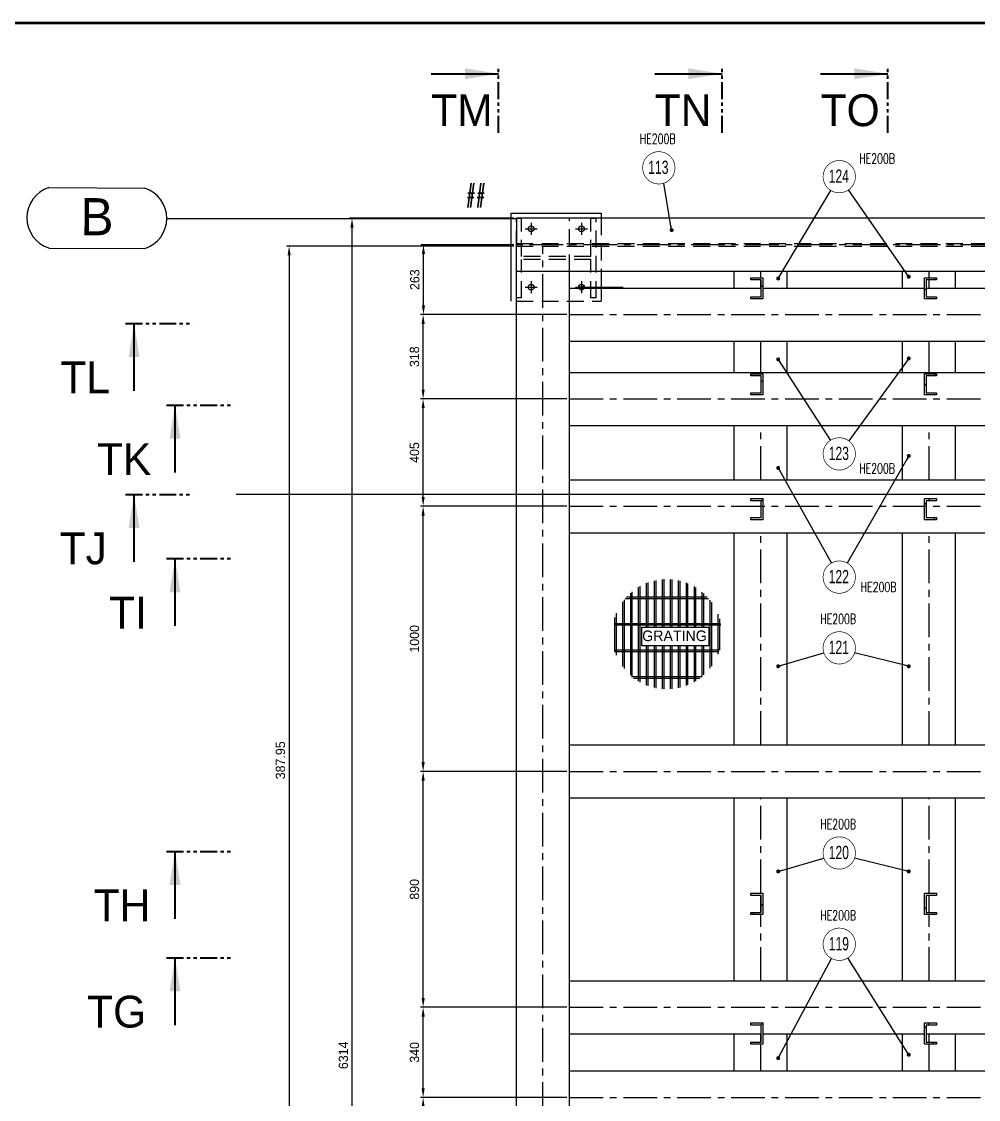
# Model space of a CAD drawing. Header units: millimetres. Extents: x 0 to 16187, y -20471 to 6290.
# Drawn here: x 7280.5 to 7641.3, y 4286.4 to 4692.9 of the extents above; entities that cross this region are included whole.
import ezdxf
from ezdxf.enums import TextEntityAlignment as Align

# ---------------------------------------------------------------- set-up
doc = ezdxf.new("R2010")
doc.units = ezdxf.units.MM
doc.header["$PDSIZE"] = -1
for name, pattern in [('CENTERX2', [20.32, 12.7, -2.54, 2.54, -2.54]), ('DASHED2', [9.525, 6.35, -3.175]), ('PHANTOM', [12.7, 6.35, -1.27, 1.27, -1.27, 1.27, -1.27])]:
    doc.linetypes.add(name, pattern=pattern)
doc.layers.add('BORDER1', color=3, linetype='Continuous')
doc.layers.add('BORDER2', color=7, linetype='Continuous')
doc.styles.add('MtXpl_txt_shx', font='txt.shx', dxfattribs={"height": 0.2})
doc.styles.add('ROMANC', font='ROMANC', dxfattribs={"height": 5})
doc.styles.add('ROMAND-1', font='ic-romand.shx')
doc.styles.add('ROMANS', font='ROMANS.shx', dxfattribs={"width": 0.8})
doc.styles.add('ROMANT', font='ROMANT', dxfattribs={"height": 4})
doc.styles.add('SLDTEXTSTYLE2', font='TXT', dxfattribs={"width": 0.686449})
doc.dimstyles.new('AM_ISO', dxfattribs={"dimtxt": 3.5, "dimasz": 3.5, "dimexe": 1, "dimexo": 1, "dimgap": 1.5, "dimtad": 1, "dimdsep": 46, "dimtxsty": 'Standard', "dimcen": 0, "dimclrd": 1, "dimclre": 1, "dimclrt": 1, "dimadec": 0, "dimazin": 2, "dimtp": 0.1, "dimtm": 0.1, "dimtfac": 0.71, "dimtdec": 3, "dimtmove": 0, "dimatfit": 3, "dimfxl": 1, "dimlwd": -1, "dimlwe": -1, "dimarcsym": 1})
doc.dimstyles.new('AM_ISO$7', dxfattribs={"dimtxt": 3.5, "dimasz": 3.5, "dimexe": 1, "dimexo": 1, "dimgap": 1.5, "dimtad": 1, "dimtoh": 1, "dimdsep": 46, "dimtxsty": 'Standard', "dimcen": 0, "dimclrd": 1, "dimclre": 1, "dimclrt": 1, "dimadec": 0, "dimazin": 2, "dimtp": 0.1, "dimtm": 0.1, "dimtfac": 0.71, "dimtdec": 3, "dimtmove": 0, "dimatfit": 3, "dimfxl": 1, "dimlwd": -1, "dimlwe": -1, "dimarcsym": 1})
pattern_1 = [(45, (6949.3814, 1683.945), (-4.490128, 4.490128), [])]

# ---------------------------------------------------------------- blocks, each defined once
blk = doc.blocks.new('*U609')
at = {"layer": 'BORDER1', "color": 154, "true_color": 0x1859a9, "const_width": 1}
blk.add_lwpolyline([(1.81, 811), (1144, 811), (1144, 0), (0, 0), (0, 811)], close=True, dxfattribs=at)
at = {"layer": 'BORDER2', "flags": 8}
for tag, height, style, p in [('REV-A', 3.24, 'ROMANS', (986.93, 140.25)), ('RE-A', 8.06, 'ROMANT', (1084.63, 7.17))]:
    blk.add_attdef(tag, text='', height=height, dxfattribs=dict(at, style=style)).set_placement(p, align=Align.CENTER)
at = {"layer": 'BORDER2', "style": 'ROMANS', "width": 3.830216}
blk.add_attdef('DATE-A', text='', height=3.24, dxfattribs=at).set_placement((995.51, 140.25), (1008.51, 140.25), align=Align.FIT)
at = {"layer": 'BORDER2'}
for tag, height, style, p in [('DRN-A', 3.24, 'ROMANS', (1018.38, 140.25)), ('CHD-A', 3.24, 'ROMANS', (1032.35, 140.25)), ('APD-A', 3.24, 'ROMANS', (1046.64, 140.25)), ('CONS_CONT_VEND', 4.2, 'ROMANC', (1061.39, 72.83))]:
    blk.add_attdef(tag, text='', height=height, dxfattribs=dict(at, style=style)).set_placement(p, align=Align.CENTER)
at = {"layer": 'BORDER2', "style": 'ROMANS', "width": 0.8}
for tag, p, height in [('1:X', (997.23, 122.55), 3.5), ('LOC', (1042.74, 122.55), 3.5), ('PROJ_NO', (1118.64, 122.55), 3.5), ('CONS_DRG_NO', (1011, 63), 3)]:
    blk.add_attdef(tag, p, '', height=height, dxfattribs=at)
at = {"layer": 'BORDER2', "lineweight": 30, "width": 0.8, "flags": 104}
blk.add_attdef('COMMENTS-A', text='', height=2.2, dxfattribs=at).set_placement((1055.21, 142.07), align=Align.MIDDLE_LEFT)
at = {"layer": 'BORDER2', "style": 'ROMANS', "width": 0.8}
for tag, p in [('PROJECT_TITLE_1', (1061.07, 55.35)), ('PROJECT_TITLE_2', (1061.07, 49.3))]:
    blk.add_attdef(tag, text='', height=3.5, dxfattribs=at).set_placement(p, align=Align.MIDDLE)
at = {"layer": 'BORDER2', "style": 'ROMANT', "width": 0.8}
for tag, p in [('DRG_TITLE_1', (1061.07, 36.31)), ('DRG_TITLE_2', (1061.07, 28.31)), ('DRG_TITLE_3', (1061.07, 20.31))]:
    blk.add_attdef(tag, text='', height=5, dxfattribs=at).set_placement(p, align=Align.CENTER)
at = {"layer": 'BORDER2', "style": 'ROMANT'}
for tag, p in [('AR', (995, 7.17)), ('PA', (1011.74, 7.17)), ('DC', (1028.45, 7.17)), ('TS', (1120.84, 7.17))]:
    blk.add_attdef(tag, p, '', height=8.06, dxfattribs=at)
for tag, p in [('SRNO', (1074.7, 7.17)), ('SH', (1115.8, 7.18))]:
    blk.add_attdef(tag, text='', height=8.06, dxfattribs=at).set_placement(p, align=Align.RIGHT)
at = {"layer": 'BORDER2', "style": 'ROMANS', "flags": 2}
blk.add_attdef('TB_VERSION', text='', height=2, dxfattribs=at).set_placement((1, -1), align=Align.TOP_LEFT)
blk = doc.blocks.new('*D3938')
at = {"color": 1, "linetype": 'ByBlock'}
for p, q in [((7466.1, 4618.72), (7404.08, 4618.72)), ((7466.1, 3987.32), (7404.08, 3987.32))]:
    blk.add_line(p, q, dxfattribs=at)
at = {"color": 2, "linetype": 'ByBlock'}
blk.add_line((7405.08, 3990.82), (7405.08, 4615.22), dxfattribs=at)
at = {"color": 2}
for points in [[(7405.66, 4615.22), (7404.49, 4615.22), (7405.08, 4618.72)], [(7404.49, 3990.82), (7405.66, 3990.82), (7405.08, 3987.32)]]:
    blk.add_solid(points, dxfattribs=at)
at = {"layer": 'Defpoints', "color": 0}
for p in [(7405.08, 4618.72), (7467.1, 4618.72), (7467.1, 3987.32)]:
    blk.add_point(p, dxfattribs=at)
at = {"color": 1, "insert": (7401.83, 4303.02), "char_height": 3.5, "attachment_point": 5, "rotation": 90}
blk.add_mtext('6314', dxfattribs=at)
blk = doc.blocks.new('A$7E9318152B2A299')
at = {"color": 1, "ltscale": 0.2}
for p, q in [((4.15, 11.48), (22.25, 11.39)), ((26.39, 5.69), (92.32, 5.69)), ((4.14, 0.09), (22.29, 0.01))]:
    blk.add_line(p, q, dxfattribs=at)
for centre, radius, start, end in [((5.98, 5.79), 5.98, 107.869, 252.0246), ((20.4, 5.69), 5.99, 287.9651, 71.9697)]:
    blk.add_arc(centre, radius, start, end, dxfattribs=at)
blk.add_text('B', height=7, rotation=359.9537, dxfattribs=at).set_placement((10.1, 2.5))
blk = doc.blocks.new('A$7E93E1561D17')
at = {"color": 6, "linetype": 'DASHED2'}
for p, q in [((0, 0), (0, 30)), ((0, 30), (1.9, 30)), ((1.9, 15.55), (1.9, 30)), ((28.1, 30), (30, 30)), ((28.1, 15.55), (28.1, 30)), ((30, 0), (30, 30)), ((28.1, 15.55), (1.9, 15.55)), ((1.9, 0), (1.9, 14.45)), ((28.1, 14.45), (1.9, 14.45)), ((28.1, 0), (28.1, 14.45)), ((1.9, 0), (0, 0)), ((30, 0), (28.1, 0))]:
    blk.add_line(p, q, dxfattribs=at)
blk = doc.blocks.new('*D3960')
at = {"color": 1, "linetype": 'ByBlock'}
for p, q in [((7486.1, 4287.12), (7430.9, 4287.12)), ((7486.1, 4220.32), (7430.9, 4220.32))]:
    blk.add_line(p, q, dxfattribs=at)
at = {"color": 2, "linetype": 'ByBlock'}
blk.add_line((7431.9, 4223.82), (7431.9, 4283.62), dxfattribs=at)
at = {"color": 2}
for points in [[(7432.49, 4283.62), (7431.32, 4283.62), (7431.9, 4287.12)], [(7431.32, 4223.82), (7432.49, 4223.82), (7431.9, 4220.32)]]:
    blk.add_solid(points, dxfattribs=at)
at = {"layer": 'Defpoints', "color": 0}
for p in [(7431.9, 4287.12), (7487.1, 4287.12), (7487.1, 4220.32)]:
    blk.add_point(p, dxfattribs=at)
at = {"color": 1, "insert": (7428.65, 4253.72), "char_height": 3.5, "attachment_point": 5, "rotation": 90}
blk.add_mtext('668', dxfattribs=at)
blk = doc.blocks.new('*D3961')
at = {"color": 1, "linetype": 'ByBlock'}
for p, q in [((7486.1, 4321.12), (7430.9, 4321.12)), ((7486.1, 4287.12), (7430.9, 4287.12))]:
    blk.add_line(p, q, dxfattribs=at)
at = {"color": 2, "linetype": 'ByBlock'}
blk.add_line((7431.9, 4290.62), (7431.9, 4317.62), dxfattribs=at)
at = {"color": 2}
for points in [[(7432.49, 4317.62), (7431.32, 4317.62), (7431.9, 4321.12)], [(7431.32, 4290.62), (7432.49, 4290.62), (7431.9, 4287.12)]]:
    blk.add_solid(points, dxfattribs=at)
at = {"layer": 'Defpoints', "color": 0}
for p in [(7431.9, 4321.12), (7487.1, 4321.12), (7487.1, 4287.12)]:
    blk.add_point(p, dxfattribs=at)
at = {"color": 1, "insert": (7428.65, 4304.12), "char_height": 3.5, "attachment_point": 5, "rotation": 90}
blk.add_mtext('340', dxfattribs=at)
blk = doc.blocks.new('*D3962')
at = {"color": 1, "linetype": 'ByBlock'}
for p, q in [((7486.1, 4410.12), (7430.9, 4410.12)), ((7486.1, 4321.12), (7430.9, 4321.12))]:
    blk.add_line(p, q, dxfattribs=at)
at = {"color": 2, "linetype": 'ByBlock'}
blk.add_line((7431.9, 4324.62), (7431.9, 4406.62), dxfattribs=at)
at = {"color": 2}
for points in [[(7432.49, 4406.62), (7431.32, 4406.62), (7431.9, 4410.12)], [(7431.32, 4324.62), (7432.49, 4324.62), (7431.9, 4321.12)]]:
    blk.add_solid(points, dxfattribs=at)
at = {"layer": 'Defpoints', "color": 0}
for p in [(7431.9, 4410.12), (7487.1, 4410.12), (7487.1, 4321.12)]:
    blk.add_point(p, dxfattribs=at)
at = {"color": 1, "insert": (7428.65, 4365.62), "char_height": 3.5, "attachment_point": 5, "rotation": 90}
blk.add_mtext('890', dxfattribs=at)
blk = doc.blocks.new('*D3963')
at = {"color": 1, "linetype": 'ByBlock'}
for p, q in [((7486.1, 4510.12), (7430.9, 4510.12)), ((7486.1, 4410.12), (7430.9, 4410.12))]:
    blk.add_line(p, q, dxfattribs=at)
at = {"color": 2, "linetype": 'ByBlock'}
blk.add_line((7431.9, 4413.62), (7431.9, 4506.62), dxfattribs=at)
at = {"color": 2}
for points in [[(7432.49, 4506.62), (7431.32, 4506.62), (7431.9, 4510.12)], [(7431.32, 4413.62), (7432.49, 4413.62), (7431.9, 4410.12)]]:
    blk.add_solid(points, dxfattribs=at)
at = {"layer": 'Defpoints', "color": 0}
for p in [(7431.9, 4510.12), (7487.1, 4510.12), (7487.1, 4410.12)]:
    blk.add_point(p, dxfattribs=at)
at = {"color": 1, "insert": (7428.65, 4460.12), "char_height": 3.5, "attachment_point": 5, "rotation": 90}
blk.add_mtext('1000', dxfattribs=at)
blk = doc.blocks.new('*D3964')
at = {"color": 1, "linetype": 'ByBlock'}
for p, q in [((7486.1, 4550.62), (7430.9, 4550.62)), ((7486.1, 4510.12), (7430.9, 4510.12))]:
    blk.add_line(p, q, dxfattribs=at)
at = {"color": 2, "linetype": 'ByBlock'}
blk.add_line((7431.9, 4513.62), (7431.9, 4547.12), dxfattribs=at)
at = {"color": 2}
for points in [[(7432.49, 4547.12), (7431.32, 4547.12), (7431.9, 4550.62)], [(7431.32, 4513.62), (7432.49, 4513.62), (7431.9, 4510.12)]]:
    blk.add_solid(points, dxfattribs=at)
at = {"layer": 'Defpoints', "color": 0}
for p in [(7431.9, 4550.62), (7487.1, 4550.62), (7487.1, 4510.12)]:
    blk.add_point(p, dxfattribs=at)
at = {"color": 1, "insert": (7428.65, 4530.37), "char_height": 3.5, "attachment_point": 5, "rotation": 90}
blk.add_mtext('405', dxfattribs=at)
blk = doc.blocks.new('*D3965')
at = {"color": 1, "linetype": 'ByBlock'}
for p, q in [((7486.1, 4582.42), (7430.9, 4582.42)), ((7486.1, 4550.62), (7430.9, 4550.62))]:
    blk.add_line(p, q, dxfattribs=at)
at = {"color": 2, "linetype": 'ByBlock'}
blk.add_line((7431.9, 4554.12), (7431.9, 4578.92), dxfattribs=at)
at = {"color": 2}
for points in [[(7432.49, 4578.92), (7431.32, 4578.92), (7431.9, 4582.42)], [(7431.32, 4554.12), (7432.49, 4554.12), (7431.9, 4550.62)]]:
    blk.add_solid(points, dxfattribs=at)
at = {"layer": 'Defpoints', "color": 0}
for p in [(7431.9, 4582.42), (7487.1, 4582.42), (7487.1, 4550.62)]:
    blk.add_point(p, dxfattribs=at)
at = {"color": 1, "insert": (7428.65, 4566.52), "char_height": 3.5, "attachment_point": 5, "rotation": 90}
blk.add_mtext('318', dxfattribs=at)
blk = doc.blocks.new('*D3966')
at = {"color": 1, "linetype": 'ByBlock'}
for p, q in [((7466.1, 4608.72), (7431.02, 4608.72)), ((7486.1, 4582.42), (7431.02, 4582.42))]:
    blk.add_line(p, q, dxfattribs=at)
at = {"color": 2, "linetype": 'ByBlock'}
blk.add_line((7432.02, 4585.92), (7432.02, 4605.22), dxfattribs=at)
at = {"color": 2}
for points in [[(7432.6, 4605.22), (7431.43, 4605.22), (7432.02, 4608.72)], [(7431.43, 4585.92), (7432.6, 4585.92), (7432.02, 4582.42)]]:
    blk.add_solid(points, dxfattribs=at)
at = {"layer": 'Defpoints', "color": 0}
for p in [(7432.02, 4608.72), (7467.1, 4608.72), (7487.1, 4582.42)]:
    blk.add_point(p, dxfattribs=at)
at = {"color": 1, "insert": (7428.77, 4595.57), "char_height": 3.5, "attachment_point": 5, "rotation": 90}
blk.add_mtext('263', dxfattribs=at)
blk = doc.blocks.new('A$7E931B17221C3')
for p, q in [((15, 40.86), (15, 23.32)), ((15.6, 40.99), (15.6, 23.32)), ((18, 41.33), (18, 23.32)), ((18.6, 41.38), (18.6, 23.32)), ((21, 41.37), (21, 23.32)), ((21.6, 41.32), (21.6, 23.32)), ((24, 40.96), (24, 23.32)), ((24.6, 40.82), (24.6, 23.32)), ((6.6, 36.72), (6.6, 4.66)), ((9, 38.42), (9, 2.96)), ((9.6, 38.76), (9.6, 2.61)), ((12, 39.91), (12, 23.32)), ((12.6, 40.14), (12.6, 23.32)), ((27, 40.09), (27, 23.32)), ((27.6, 39.85), (27.6, 23.32)), ((30, 38.68), (30, 23.32)), ((30.6, 38.32), (30.6, 23.32)), ((33, 36.59), (33, 23.32)), ((3, 32.92), (3, 8.46)), ((3.6, 33.7), (3.6, 7.68)), ((3.98, 34.15), (35.47, 34.15)), ((4.51, 34.75), (34.94, 34.75)), ((6, 36.21), (6, 5.17)), ((33.6, 36.07), (33.6, 23.32)), ((36, 33.51), (36, 7.87)), ((36.6, 32.71), (36.6, 8.67)), ((0.6, 28.66), (0.6, 12.72)), ((0, 27.03), (0, 14.34)), ((0, 24.75), (40.04, 24.75)), ((39, 28.28), (39, 13.09)), ((39.6, 26.53), (39.6, 14.84)), ((0, 24.15), (40.15, 24.15)), ((12, 16.28), (12, 1.46)), ((12.6, 16.28), (12.6, 1.23)), ((15, 16.28), (15, 0.52)), ((15.6, 16.28), (15.6, 0.38)), ((18, 16.28), (18, 0.04)), ((18.6, 16.28), (18.6, 0)), ((21, 16.28), (21, 0.01)), ((21.6, 16.28), (21.6, 0.05)), ((24, 16.28), (24, 0.42)), ((24.6, 16.28), (24.6, 0.55)), ((27, 16.28), (27, 1.29)), ((27.6, 16.28), (27.6, 1.53)), ((30, 16.28), (30, 2.7)), ((30.6, 16.28), (30.6, 3.05)), ((33, 16.28), (33, 4.78)), ((33.6, 16.28), (33.6, 5.3)), ((0, 14.75), (39.57, 14.75)), ((0.06, 14.15), (39.38, 14.15)), ((6.48, 4.75), (32.96, 4.75)), ((7.24, 4.15), (32.21, 4.15))]:
    blk.add_line(p, q)
blk.add_lwpolyline([(10.27, 23.32), (35.57, 23.32), (35.57, 16.28), (10.27, 16.28)], close=True)
at = {"color": 2, "style": 'ROMAND-1'}
blk.add_text('GRATING', height=4, dxfattribs=at).set_placement((10.45, 18.07))
blk = doc.blocks.new('*D5186')
at = {"color": 1, "linetype": 'ByBlock'}
for p, q in [((7466.1, 4608.27), (7380.35, 4608.27)), ((7381.35, 4604.77), (7381.35, 4223.82)), ((7466.1, 4220.32), (7380.35, 4220.32))]:
    blk.add_line(p, q, dxfattribs=at)
at = {"color": 1}
for points in [[(7381.94, 4604.77), (7380.77, 4604.77), (7381.35, 4608.27)], [(7380.77, 4223.82), (7381.94, 4223.82), (7381.35, 4220.32)]]:
    blk.add_solid(points, dxfattribs=at)
at = {"layer": 'Defpoints', "color": 0}
for p in [(7467.1, 4608.27), (7381.35, 4220.32), (7467.1, 4220.32)]:
    blk.add_point(p, dxfattribs=at)
at = {"color": 1, "insert": (7378.1, 4414.29), "char_height": 3.5, "attachment_point": 5, "rotation": 90}
blk.add_mtext('387.95', dxfattribs=at)

msp = doc.modelspace()

# ---------------------------------------------------------------- hatches: boundary and pattern name
at = {"linetype": 'Continuous', "lineweight": 18}
h = msp.add_hatch(dxfattribs=at)
h.set_pattern_fill('ANSI31', scale=2, style=0)
h.set_pattern_definition(pattern_1)
h.paths.add_polyline_path([(7559.99729, 4588.31891), (7559.99729, 4596.31891), (7555.49729, 4596.31891), (7555.49729, 4595.51891), (7559.39729, 4595.51891), (7559.39729, 4589.11891), (7555.49729, 4589.11891), (7555.49729, 4588.31891)], flags=0)
h = msp.add_hatch(dxfattribs=at)
h.set_pattern_fill('ANSI31', scale=2, style=0)
h.set_pattern_definition(pattern_1)
h.paths.add_polyline_path([(7620.99729, 4596.31891), (7620.99729, 4588.31891), (7625.49729, 4588.31891), (7625.49729, 4589.11891), (7621.59729, 4589.11891), (7621.59729, 4595.51891), (7625.49729, 4595.51891), (7625.49729, 4596.31891)], flags=0)
h = msp.add_hatch(dxfattribs=at)
h.set_pattern_fill('ANSI31', scale=2, style=0)
h.set_pattern_definition(pattern_1)
h.paths.add_polyline_path([(7559.99729, 4552.11891), (7559.99729, 4560.11891), (7555.49729, 4560.11891), (7555.49729, 4559.31891), (7559.39729, 4559.31891), (7559.39729, 4552.91891), (7555.49729, 4552.91891), (7555.49729, 4552.11891)], flags=0)
h = msp.add_hatch(dxfattribs=at)
h.set_pattern_fill('ANSI31', scale=2, style=0)
h.set_pattern_definition(pattern_1)
h.paths.add_polyline_path([(7620.99729, 4560.11891), (7620.99729, 4552.11891), (7625.49729, 4552.11891), (7625.49729, 4552.91891), (7621.59729, 4552.91891), (7621.59729, 4559.31891), (7625.49729, 4559.31891), (7625.49729, 4560.11891)], flags=0)
h = msp.add_hatch(dxfattribs=at)
h.set_pattern_fill('ANSI31', scale=2, style=0)
h.set_pattern_definition(pattern_1)
h.paths.add_polyline_path([(7559.99729, 4505.01891), (7559.99729, 4513.01891), (7555.49729, 4513.01891), (7555.49729, 4512.21891), (7559.39729, 4512.21891), (7559.39729, 4505.81891), (7555.49729, 4505.81891), (7555.49729, 4505.01891)], flags=0)
h = msp.add_hatch(dxfattribs=at)
h.set_pattern_fill('ANSI31', scale=2, style=0)
h.set_pattern_definition(pattern_1)
h.paths.add_polyline_path([(7620.99729, 4513.01891), (7620.99729, 4505.01891), (7625.49729, 4505.01891), (7625.49729, 4505.81891), (7621.59729, 4505.81891), (7621.59729, 4512.21891), (7625.49729, 4512.21891), (7625.49729, 4513.01891)], flags=0)
h = msp.add_hatch(dxfattribs=at)
h.set_pattern_fill('ANSI31', scale=2, style=0)
h.set_pattern_definition(pattern_1)
h.paths.add_polyline_path([(7559.99729, 4356.11891), (7559.99729, 4364.11891), (7555.49729, 4364.11891), (7555.49729, 4363.31891), (7559.39729, 4363.31891), (7559.39729, 4356.91891), (7555.49729, 4356.91891), (7555.49729, 4356.11891)], flags=0)
h = msp.add_hatch(dxfattribs=at)
h.set_pattern_fill('ANSI31', scale=2, style=0)
h.set_pattern_definition(pattern_1)
h.paths.add_polyline_path([(7620.99729, 4364.11891), (7620.99729, 4356.11891), (7625.49729, 4356.11891), (7625.49729, 4356.91891), (7621.59729, 4356.91891), (7621.59729, 4363.31891), (7625.49729, 4363.31891), (7625.49729, 4364.11891)], flags=0)
h = msp.add_hatch(dxfattribs=at)
h.set_pattern_fill('ANSI31', scale=2, style=0)
h.set_pattern_definition(pattern_1)
h.paths.add_polyline_path([(7559.99729, 4307.21891), (7559.99729, 4315.21891), (7555.49729, 4315.21891), (7555.49729, 4314.41891), (7559.39729, 4314.41891), (7559.39729, 4308.01891), (7555.49729, 4308.01891), (7555.49729, 4307.21891)], flags=0)
h = msp.add_hatch(dxfattribs=at)
h.set_pattern_fill('ANSI31', scale=2, style=0)
h.set_pattern_definition(pattern_1)
h.paths.add_polyline_path([(7620.99729, 4315.21891), (7620.99729, 4307.21891), (7625.49729, 4307.21891), (7625.49729, 4308.01891), (7621.59729, 4308.01891), (7621.59729, 4314.41891), (7625.49729, 4314.41891), (7625.49729, 4315.21891)], flags=0)

# ---------------------------------------------------------------- linework, layer by layer
at = {"color": 7, "linetype": 'PHANTOM', "lineweight": 35}
for p, q in [((7460.33283, 4651.0233), (7460.33283, 4676.4233)), ((7544.63281, 4651.0233), (7544.63281, 4676.4233)), ((7607.16795, 4651.0233), (7607.16795, 4676.4233)), ((7319.72462, 4579.1031), (7345.13732, 4579.1031)), ((7335.15369, 4548.26578), (7360.56639, 4548.26578)), ((7319.72462, 4514.60829), (7345.13732, 4514.60829)), ((7335.15369, 4490.35684), (7360.56639, 4490.35684)), ((7335.15369, 4379.95405), (7360.56639, 4379.95405)), ((7335.15369, 4339.8434), (7360.56639, 4339.8434))]:
    msp.add_line(p, q, dxfattribs=at)
at = {"color": 7, "linetype": 'Continuous', "lineweight": 35}
for p, q in [((7434.93283, 4673.2483), (7460.33283, 4673.2483)), ((7519.23281, 4673.2483), (7544.63281, 4673.2483)), ((7581.76795, 4673.2483), (7607.16795, 4673.2483)), ((7322.89962, 4553.7031), (7322.89962, 4579.1031)), ((7338.32869, 4522.86578), (7338.32869, 4548.26578)), ((7322.89962, 4489.20829), (7322.89962, 4514.60829)), ((7338.32869, 4464.95684), (7338.32869, 4490.35684)), ((7338.32869, 4354.55405), (7338.32869, 4379.95405)), ((7338.32869, 4314.4434), (7338.32869, 4339.8434))]:
    msp.add_line(p, q, dxfattribs=at)
at = {"color": 7, "linetype": 'Continuous', "lineweight": 25}
for p, q in [((7465.09729, 4587.52891), (7465.09729, 4620.71891)), ((7465.09729, 4620.71891), (7499.09729, 4620.71891)), ((7891.09729, 4618.71891), (7467.09729, 4618.71891)), ((7467.09729, 4618.71891), (7467.09729, 4608.71891)), ((7499.09729, 4620.71891), (7499.09729, 4618.71891)), ((7467.09729, 3997.76891), (7467.09729, 4608.26891)), ((7891.09729, 4598.71891), (7467.09729, 4598.71891)), ((7487.09729, 4007.31891), (7487.09729, 4598.71891)), ((7499.09729, 4598.71891), (7499.09729, 4593.51891)), ((7559.19729, 4598.71891), (7549.19729, 4598.71891)), ((7549.19729, 4592.41891), (7549.19729, 4598.71891)), ((7569.19729, 4598.71891), (7559.19729, 4598.71891)), ((7569.19729, 4592.41891), (7569.19729, 4598.71891)), ((7622.69729, 4598.71891), (7612.69729, 4598.71891)), ((7612.69729, 4592.41891), (7612.69729, 4598.71891)), ((7632.69729, 4598.71891), (7622.69729, 4598.71891)), ((7632.69729, 4592.41891), (7632.69729, 4598.71891)), ((7555.49729, 4596.31891), (7559.99729, 4596.31891)), ((7555.49729, 4595.51891), (7555.49729, 4596.31891)), ((7559.39729, 4595.51891), (7555.49729, 4595.51891)), ((7559.39729, 4589.11891), (7559.39729, 4595.51891)), ((7559.99729, 4596.31891), (7559.99729, 4588.31891)), ((7620.99729, 4588.31891), (7620.99729, 4596.31891)), ((7620.99729, 4596.31891), (7625.49729, 4596.31891)), ((7621.59729, 4595.51891), (7621.59729, 4589.11891)), ((7625.49729, 4595.51891), (7621.59729, 4595.51891)), ((7625.49729, 4596.31891), (7625.49729, 4595.51891)), ((7487.09729, 4583.51891), (7487.09729, 4593.51891)), ((7487.09729, 4592.41891), (7559.39729, 4592.41891)), ((7487.09729, 4582.41891), (7487.09729, 4592.41891)), ((7549.19729, 4592.41891), (7559.19729, 4592.41891)), ((7559.19729, 4592.41891), (7559.39729, 4592.41891)), ((7559.99729, 4592.41891), (7569.19729, 4592.41891)), ((7559.99729, 4592.41891), (7620.99729, 4592.41891)), ((7612.69729, 4592.41891), (7620.99729, 4592.41891)), ((7621.59729, 4592.41891), (7622.69729, 4592.41891)), ((7621.59729, 4592.41891), (7704.79729, 4592.41891)), ((7622.69729, 4592.41891), (7632.69729, 4592.41891)), ((7555.49729, 4588.31891), (7555.49729, 4589.11891)), ((7555.49729, 4589.11891), (7559.39729, 4589.11891)), ((7559.99729, 4588.31891), (7555.49729, 4588.31891)), ((7625.49729, 4588.31891), (7620.99729, 4588.31891)), ((7621.59729, 4589.11891), (7625.49729, 4589.11891)), ((7625.49729, 4589.11891), (7625.49729, 4588.31891)), ((7487.09729, 4572.41891), (7487.09729, 4582.41891)), ((7487.09729, 4572.41891), (7730.47212, 4572.41891)), ((7549.19729, 4572.41891), (7559.19729, 4572.41891)), ((7549.19729, 4560.61891), (7549.19729, 4572.41891)), ((7559.19729, 4572.41891), (7569.19729, 4572.41891)), ((7569.19729, 4560.61891), (7569.19729, 4572.41891)), ((7612.69729, 4560.61891), (7612.69729, 4572.41891)), ((7612.69729, 4572.41891), (7622.69729, 4572.41891)), ((7622.69729, 4572.41891), (7632.69729, 4572.41891)), ((7632.69729, 4560.61891), (7632.69729, 4572.41891)), ((7487.09729, 4560.61891), (7871.09729, 4560.61891)), ((7487.09729, 4550.61891), (7487.09729, 4560.61891)), ((7549.19729, 4560.61891), (7559.19729, 4560.61891)), ((7555.49729, 4560.11891), (7559.99729, 4560.11891)), ((7555.49729, 4559.31891), (7555.49729, 4560.11891)), ((7559.39729, 4559.31891), (7555.49729, 4559.31891)), ((7559.19729, 4560.61891), (7569.19729, 4560.61891)), ((7559.39729, 4552.91891), (7559.39729, 4559.31891)), ((7559.99729, 4560.11891), (7559.99729, 4552.11891)), ((7612.69729, 4560.61891), (7622.69729, 4560.61891)), ((7620.99729, 4552.11891), (7620.99729, 4560.11891)), ((7620.99729, 4560.11891), (7625.49729, 4560.11891)), ((7621.59729, 4559.31891), (7621.59729, 4552.91891)), ((7625.49729, 4559.31891), (7621.59729, 4559.31891)), ((7622.69729, 4560.61891), (7632.69729, 4560.61891)), ((7625.49729, 4560.11891), (7625.49729, 4559.31891)), ((7487.09729, 4540.61891), (7487.09729, 4550.61891)), ((7555.49729, 4552.91891), (7559.39729, 4552.91891)), ((7555.49729, 4552.11891), (7555.49729, 4552.91891)), ((7559.99729, 4552.11891), (7555.49729, 4552.11891)), ((7625.49729, 4552.11891), (7620.99729, 4552.11891)), ((7621.59729, 4552.91891), (7625.49729, 4552.91891)), ((7625.49729, 4552.91891), (7625.49729, 4552.11891)), ((7487.09729, 4540.61891), (7729.5766, 4540.61891)), ((7549.19729, 4540.61891), (7559.19729, 4540.61891)), ((7549.19729, 4520.11891), (7549.19729, 4540.61891)), ((7559.19729, 4540.61891), (7569.19729, 4540.61891)), ((7569.19729, 4520.11891), (7569.19729, 4540.61891)), ((7612.69729, 4520.11891), (7612.69729, 4540.61891)), ((7612.69729, 4540.61891), (7622.69729, 4540.61891)), ((7622.69729, 4540.61891), (7632.69729, 4540.61891)), ((7632.69729, 4520.11891), (7632.69729, 4540.61891)), ((7487.09729, 4520.11891), (7849.99729, 4520.11891)), ((7487.09729, 4510.11891), (7487.09729, 4520.11891)), ((7549.19729, 4520.11891), (7559.19729, 4520.11891)), ((7559.19729, 4520.11891), (7569.19729, 4520.11891)), ((7612.69729, 4520.11891), (7622.69729, 4520.11891)), ((7622.69729, 4520.11891), (7632.69729, 4520.11891)), ((7555.49729, 4513.01891), (7559.99729, 4513.01891)), ((7555.49729, 4512.21891), (7555.49729, 4513.01891)), ((7559.99729, 4513.01891), (7559.99729, 4505.01891)), ((7620.99729, 4505.01891), (7620.99729, 4513.01891)), ((7620.99729, 4513.01891), (7625.49729, 4513.01891)), ((7625.49729, 4513.01891), (7625.49729, 4512.21891)), ((7487.09729, 4500.11891), (7487.09729, 4510.11891)), ((7559.39729, 4512.21891), (7555.49729, 4512.21891)), ((7559.39729, 4505.81891), (7559.39729, 4512.21891)), ((7621.59729, 4512.21891), (7621.59729, 4505.81891)), ((7625.49729, 4512.21891), (7621.59729, 4512.21891)), ((7555.49729, 4505.81891), (7559.39729, 4505.81891)), ((7555.49729, 4505.01891), (7555.49729, 4505.81891)), ((7559.99729, 4505.01891), (7555.49729, 4505.01891)), ((7625.49729, 4505.01891), (7620.99729, 4505.01891)), ((7621.59729, 4505.81891), (7625.49729, 4505.81891)), ((7625.49729, 4505.81891), (7625.49729, 4505.01891)), ((7487.09729, 4500.11891), (7849.99729, 4500.11891)), ((7549.19729, 4420.11891), (7549.19729, 4500.11891)), ((7549.19729, 4500.11891), (7559.19729, 4500.11891)), ((7559.19729, 4500.11891), (7569.19729, 4500.11891)), ((7569.19729, 4420.11891), (7569.19729, 4500.11891)), ((7612.69729, 4420.11891), (7612.69729, 4500.11891)), ((7612.69729, 4500.11891), (7622.69729, 4500.11891)), ((7622.69729, 4500.11891), (7632.69729, 4500.11891)), ((7632.69729, 4420.11891), (7632.69729, 4500.11891)), ((7487.09729, 4420.11891), (7871.09729, 4420.11891)), ((7487.09729, 4410.11891), (7487.09729, 4420.11891)), ((7549.19729, 4420.11891), (7559.19729, 4420.11891)), ((7559.19729, 4420.11891), (7569.19729, 4420.11891)), ((7612.69729, 4420.11891), (7622.69729, 4420.11891)), ((7622.69729, 4420.11891), (7632.69729, 4420.11891)), ((7487.09729, 4400.11891), (7487.09729, 4410.11891)), ((7487.09729, 4400.11891), (7871.09729, 4400.11891)), ((7549.19729, 4331.11891), (7549.19729, 4400.11891)), ((7549.19729, 4400.11891), (7559.19729, 4400.11891)), ((7559.19729, 4400.11891), (7569.19729, 4400.11891)), ((7569.19729, 4331.11891), (7569.19729, 4400.11891)), ((7612.69729, 4331.11891), (7612.69729, 4400.11891)), ((7612.69729, 4400.11891), (7622.69729, 4400.11891)), ((7622.69729, 4400.11891), (7632.69729, 4400.11891)), ((7632.69729, 4331.11891), (7632.69729, 4400.11891)), ((7555.49729, 4363.31891), (7555.49729, 4364.11891)), ((7555.49729, 4364.11891), (7559.99729, 4364.11891)), ((7559.39729, 4363.31891), (7555.49729, 4363.31891)), ((7559.19729, 4356.91891), (7559.19729, 4363.31891)), ((7559.39729, 4356.91891), (7559.39729, 4363.31891)), ((7559.99729, 4364.11891), (7559.99729, 4356.11891)), ((7620.99729, 4356.11891), (7620.99729, 4364.11891)), ((7620.99729, 4364.11891), (7625.49729, 4364.11891)), ((7625.49729, 4363.31891), (7621.59729, 4363.31891)), ((7621.59729, 4363.31891), (7621.59729, 4356.91891)), ((7622.69729, 4356.91891), (7622.69729, 4363.31891)), ((7625.49729, 4364.11891), (7625.49729, 4363.31891)), ((7555.49729, 4356.11891), (7555.49729, 4356.91891)), ((7555.49729, 4356.91891), (7559.39729, 4356.91891)), ((7559.99729, 4356.11891), (7555.49729, 4356.11891)), ((7625.49729, 4356.11891), (7620.99729, 4356.11891)), ((7621.59729, 4356.91891), (7625.49729, 4356.91891)), ((7625.49729, 4356.91891), (7625.49729, 4356.11891)), ((7487.09729, 4331.11891), (7871.09729, 4331.11891)), ((7487.09729, 4321.11891), (7487.09729, 4331.11891)), ((7549.19729, 4331.11891), (7559.19729, 4331.11891)), ((7559.19729, 4331.11891), (7569.19729, 4331.11891)), ((7612.69729, 4331.11891), (7622.69729, 4331.11891)), ((7622.69729, 4331.11891), (7632.69729, 4331.11891)), ((7487.09729, 4311.11891), (7487.09729, 4321.11891)), ((7555.49729, 4315.21891), (7559.99729, 4315.21891)), ((7555.49729, 4314.41891), (7555.49729, 4315.21891)), ((7559.39729, 4314.41891), (7555.49729, 4314.41891)), ((7559.39729, 4308.01891), (7559.39729, 4314.41891)), ((7559.99729, 4315.21891), (7559.99729, 4307.21891)), ((7620.99729, 4315.21891), (7625.49729, 4315.21891)), ((7620.99729, 4307.21891), (7620.99729, 4315.21891)), ((7621.59729, 4314.41891), (7621.59729, 4308.01891)), ((7625.49729, 4314.41891), (7621.59729, 4314.41891)), ((7625.49729, 4315.21891), (7625.49729, 4314.41891)), ((7487.09729, 4311.11891), (7559.39729, 4311.11891)), ((7549.19729, 4297.11891), (7549.19729, 4311.11891)), ((7549.19729, 4311.11891), (7559.19729, 4311.11891)), ((7559.19729, 4308.01891), (7559.19729, 4311.11891)), ((7559.19729, 4311.11891), (7559.39729, 4311.11891)), ((7559.99729, 4311.11891), (7569.19729, 4311.11891)), ((7559.99729, 4311.11891), (7620.99729, 4311.11891)), ((7569.19729, 4297.11891), (7569.19729, 4311.11891)), ((7612.69729, 4297.11891), (7612.69729, 4311.11891)), ((7612.69729, 4311.11891), (7620.99729, 4311.11891)), ((7621.59729, 4311.11891), (7622.69729, 4311.11891)), ((7621.59729, 4311.11891), (7704.79729, 4311.11891)), ((7622.69729, 4311.11891), (7632.69729, 4311.11891)), ((7622.69729, 4308.01891), (7622.69729, 4311.11891)), ((7632.69729, 4297.11891), (7632.69729, 4311.11891)), ((7555.49729, 4307.21891), (7555.49729, 4308.01891)), ((7555.49729, 4308.01891), (7559.39729, 4308.01891)), ((7559.99729, 4307.21891), (7555.49729, 4307.21891)), ((7625.49729, 4307.21891), (7620.99729, 4307.21891)), ((7621.59729, 4308.01891), (7625.49729, 4308.01891)), ((7625.49729, 4308.01891), (7625.49729, 4307.21891)), ((7487.09729, 4297.11891), (7871.09729, 4297.11891)), ((7487.09729, 4287.11891), (7487.09729, 4297.11891)), ((7549.19729, 4297.11891), (7559.19729, 4297.11891)), ((7559.19729, 4297.11891), (7569.19729, 4297.11891)), ((7612.69729, 4297.11891), (7622.69729, 4297.11891)), ((7622.69729, 4297.11891), (7632.69729, 4297.11891)), ((7487.09729, 4277.11891), (7487.09729, 4287.11891))]:
    msp.add_line(p, q, dxfattribs=at)
at = {"color": 2, "linetype": 'DASHED2', "lineweight": 25}
for p, q in [((7487.09729, 4598.71891), (7487.09729, 4618.71891)), ((7499.09729, 4618.71891), (7499.09729, 4598.71891)), ((7467.09729, 4609.16891), (7891.09729, 4609.16891)), ((7467.09729, 4608.26891), (7891.09729, 4608.26891)), ((7499.09729, 4593.51891), (7499.09729, 4587.52891)), ((7467.09729, 4587.52891), (7499.09729, 4587.52891))]:
    msp.add_line(p, q, dxfattribs=at)
for p, q in [((7470.32405, 4614.71891), (7474.87053, 4614.71891)), ((7472.59729, 4616.99215), (7472.59729, 4612.44567)), ((7489.32405, 4614.71891), (7493.87053, 4614.71891)), ((7491.59729, 4616.99215), (7491.59729, 4612.44567)), ((7472.59729, 4594.99215), (7472.59729, 4590.44567)), ((7491.59729, 4594.99215), (7491.59729, 4590.44567)), ((7470.32405, 4592.71891), (7474.87053, 4592.71891)), ((7489.32405, 4592.71891), (7493.87053, 4592.71891)), ((7489.32405, 4592.71891), (7507.38569, 4592.71891)), ((7971.44198, 4514.60829), (7361.33307, 4514.60829))]:
    msp.add_line(p, q)
at = {"color": 3, "linetype": 'CENTERX2', "lineweight": 25}
for p, q in [((7891.09729, 4608.71891), (7467.09729, 4608.71891)), ((7477.09729, 3995.73618), (7477.09729, 4608.26891)), ((7559.19729, 4596.31891), (7559.19729, 4598.71891)), ((7622.69729, 4596.31891), (7622.69729, 4598.71891)), ((7559.19729, 4592.41891), (7559.19729, 4595.51891)), ((7622.69729, 4592.41891), (7622.69729, 4595.51891)), ((7487.09729, 4582.41891), (7728.19556, 4582.41891)), ((7559.19729, 4560.61891), (7559.19729, 4572.41891)), ((7622.69729, 4560.61891), (7622.69729, 4572.41891)), ((7487.09729, 4550.61891), (7871.09729, 4550.61891)), ((7559.19729, 4520.11891), (7559.19729, 4540.61891)), ((7622.69729, 4520.11891), (7622.69729, 4540.61891)), ((7487.09729, 4510.11891), (7871.09729, 4510.11891)), ((7559.19729, 4420.11891), (7559.19729, 4500.11891)), ((7622.69729, 4420.11891), (7622.69729, 4500.11891)), ((7487.09729, 4410.11891), (7871.09729, 4410.11891)), ((7559.19729, 4364.11891), (7559.19729, 4400.11891)), ((7622.69729, 4364.11891), (7622.69729, 4400.11891)), ((7559.19729, 4331.11891), (7559.19729, 4356.11891)), ((7622.69729, 4331.11891), (7622.69729, 4356.11891)), ((7487.09729, 4321.11891), (7871.09729, 4321.11891)), ((7559.19729, 4297.11891), (7559.19729, 4307.21891)), ((7622.69729, 4297.11891), (7622.69729, 4307.21891)), ((7487.09729, 4287.11891), (7871.09729, 4287.11891))]:
    msp.add_line(p, q, dxfattribs=at)
at = {"color": 4, "lineweight": 25}
for points in [[(7514.67722, 4637.77806, 0.25, 0.25, -1), (7526.86472, 4637.77806, 0.25, 0.25, -1)], [(7582.72942, 4634.43819, 0.25, 0.25, -1), (7594.91692, 4634.43819, 0.25, 0.25, -1)], [(7582.72942, 4529.86236, 0.25, 0.25, -1), (7594.91692, 4529.86236, 0.25, 0.25, -1)], [(7582.72942, 4483.38652, 0.25, 0.25, -1), (7594.91692, 4483.38652, 0.25, 0.25, -1)], [(7582.72942, 4456.70594, 0.25, 0.25, -1), (7594.91692, 4456.70594, 0.25, 0.25, -1)], [(7582.72942, 4379.33467, 0.25, 0.25, -1), (7594.91692, 4379.33467, 0.25, 0.25, -1)], [(7582.72942, 4344.90212, 0.25, 0.25, -1), (7594.91692, 4344.90212, 0.25, 0.25, -1)]]:
    msp.add_lwpolyline(points, format="xyseb", close=True, dxfattribs=at)
for centre in [(7472.59729, 4614.71891), (7491.59729, 4614.71891), (7472.59729, 4592.71891), (7491.59729, 4592.71891)]:
    msp.add_circle(centre, 1.1)
at = {"color": 7, "linetype": 'Continuous', "lineweight": 25}
msp.add_arc((7491.59729, 4591.90891), 1.1, 46.6582418, 133.3417582, dxfattribs=at)
at = {"color": 7, "linetype": 'Continuous', "lineweight": 35}
for points in [[(7460.33283, 4673.2483), (7447.63283, 4675.2803), (7447.63283, 4671.2163)], [(7544.63281, 4673.2483), (7531.93281, 4675.2803), (7531.93281, 4671.2163)], [(7607.16795, 4673.2483), (7594.46795, 4675.2803), (7594.46795, 4671.2163)], [(7322.89962, 4579.1031), (7320.86762, 4566.4031), (7324.93162, 4566.4031)], [(7338.32869, 4548.26578), (7336.29669, 4535.56578), (7340.36069, 4535.56578)], [(7322.89962, 4514.60829), (7320.86762, 4501.90829), (7324.93162, 4501.90829)], [(7338.32869, 4490.35684), (7336.29669, 4477.65684), (7340.36069, 4477.65684)], [(7338.32869, 4379.95405), (7336.29669, 4367.25405), (7340.36069, 4367.25405)], [(7338.32869, 4339.8434), (7336.29669, 4327.1434), (7340.36069, 4327.1434)]]:
    msp.add_solid(points, dxfattribs=at)

# ---------------------------------------------------------------- block references
at = {"xscale": 2, "yscale": 2, "zscale": 2}
msp.add_blockref('A$7E9318152B2A299', (7282.46274, 4607.33595), dxfattribs=at)
for name, p in [('A$7E93E1561D17', (7467.09729, 4588.71891)), ('A$7E931B17221C3', (7504.0473, 4441.17672))]:
    msp.add_blockref(name, p)
at = {"layer": 'BORDER1'}
msp.add_blockref('*U609', (7097.74721, 3881.44049), dxfattribs=at)

# ---------------------------------------------------------------- texts
at = {"color": 4, "lineweight": 25, "style": 'MtXpl_txt_shx', "width": 0.6875}
for p in [(7513.60116, 4646.80996), (7596.33967, 4639.38571), (7596.33967, 4522.51338), (7596.90807, 4477.77774), (7581.65337, 4465.73784), (7581.65337, 4388.36657), (7581.65337, 4353.93402)]:
    msp.add_text('HE200B', height=3.75, dxfattribs=at).set_placement(p)
at = {"color": 4, "lineweight": 25, "style": 'SLDTEXTSTYLE2', "width": 0.686449}
for s, p in [('113', (7520.60449, 4637.97103)), ('124', (7588.6567, 4634.63116)), ('123', (7588.6567, 4530.05533)), ('122', (7588.6567, 4483.57949)), ('121', (7588.6567, 4456.89892)), ('120', (7588.6567, 4379.52764)), ('119', (7588.6567, 4345.09509))]:
    msp.add_text(s, height=5, dxfattribs=at).set_placement(p, align=Align.MIDDLE_CENTER)
at = {"color": 7, "lineweight": 25, "style": 'MtXpl_txt_shx', "width": 0.6875}
msp.add_text('##', height=6, dxfattribs=at).set_placement((7451.76516, 4627.82475), align=Align.MIDDLE_CENTER)
at = {"color": 7, "linetype": 'Continuous', "char_height": 12, "attachment_point": 1, "style": 'ROMAND-1'}
for s, insert in [('TM', (7434.93283, 4665.48861)), ('TN', (7519.23281, 4665.48861)), ('TO', (7581.76795, 4665.48861)), ('TL', (7295.07264, 4564.74312)), ('TK', (7308.89429, 4533.9058)), ('TJ', (7294.82534, 4500.24831)), ('TI', (7313.46927, 4475.99686)), ('TH', (7307.6578, 4365.59407)), ('TG', (7305.18484, 4325.48342))]:
    msp.add_mtext(s, dxfattribs=dict(at, insert=insert))

# ---------------------------------------------------------------- dimensions: what is measured, and where the dimension line sits
dim = msp.add_linear_dim(base=(7405.07624, 4618.71891), p1=(7467.09729, 3987.31891), p2=(7467.09729, 4618.71891), angle=90, dimstyle='AM_ISO', override={"dimtxt": 3.5, "dimlfac": 10, "dimclrd": 2})
dim.commit()
dim.dimension.update_dxf_attribs({"geometry": '*D3938', "text_midpoint": (7405.07624, 4303.01891), "dimtype": 160})
dim = msp.add_linear_dim(base=(7381.35237, 4220.31891), p1=(7467.09729, 4608.26891), p2=(7467.09729, 4220.31891), angle=90, dimstyle='AM_ISO')
dim.commit()
dim.dimension.update_dxf_attribs({"geometry": '*D5186', "text_midpoint": (7378.10237, 4414.29391)})
for base, p1, p2, picture, middle in [((7432.01733, 4608.71891), (7487.09729, 4582.41891), (7467.09729, 4608.71891), '*D3966', (7428.76733, 4595.56891)), ((7431.90315, 4582.41891), (7487.09729, 4550.61891), (7487.09729, 4582.41891), '*D3965', (7428.65315, 4566.51891)), ((7431.90315, 4550.61891), (7487.09729, 4510.11891), (7487.09729, 4550.61891), '*D3964', (7428.65315, 4530.36891)), ((7431.90315, 4510.11891), (7487.09729, 4410.11891), (7487.09729, 4510.11891), '*D3963', (7428.65315, 4460.11891)), ((7431.90315, 4410.11891), (7487.09729, 4321.11891), (7487.09729, 4410.11891), '*D3962', (7428.65315, 4365.61891)), ((7431.90315, 4321.11891), (7487.09729, 4287.11891), (7487.09729, 4321.11891), '*D3961', (7428.65315, 4304.11891)), ((7431.90315, 4287.11891), (7487.09729, 4220.31891), (7487.09729, 4287.11891), '*D3960', (7428.65315, 4253.71891))]:
    dim = msp.add_linear_dim(base=base, p1=p1, p2=p2, angle=90, dimstyle='AM_ISO', override={"dimtxt": 3.5, "dimlfac": 10, "dimclrd": 2})
    dim.commit()
    dim.dimension.update_dxf_attribs({"geometry": picture, "text_midpoint": middle})

# ---------------------------------------------------------------- leaders
at = {"color": 4, "lineweight": 25}
for points in [[(7525.6162, 4614.2739), (7522.69484, 4631.99597)], [(7565.78175, 4596.01378), (7585.68929, 4629.21205)], [(7615.02692, 4596.68686), (7592.29791, 4629.4322)], [(7615.02692, 4529.07768), (7591.85476, 4488.67266)], [(7565.78175, 4524.55882), (7585.84723, 4488.70418)], [(7565.78175, 4449.74618), (7583.04109, 4454.78207)], [(7615.02692, 4449.74618), (7594.60526, 4454.78207)], [(7565.78175, 4372.37491), (7583.04109, 4377.4108)], [(7615.02692, 4372.37491), (7594.60526, 4377.4108)]]:
    msp.add_leader(points, dimstyle='AM_ISO$7', override={"dimasz": 1.5, "dimldrblk": 'Dot'}, dxfattribs=at)
at = {"color": 2}
for points in [[(7565.78175, 4565.50521), (7585.51492, 4534.9799)], [(7615.02692, 4565.88178), (7592.40804, 4534.79009)], [(7565.78175, 4301.93345), (7585.94339, 4339.53177)], [(7615.02692, 4303.25145), (7592.06816, 4339.74423)]]:
    msp.add_leader(points, dimstyle='AM_ISO$7', override={"dimasz": 1.5, "dimldrblk": 'Dot'}, dxfattribs=at)

doc.saveas('drawing.dxf')
